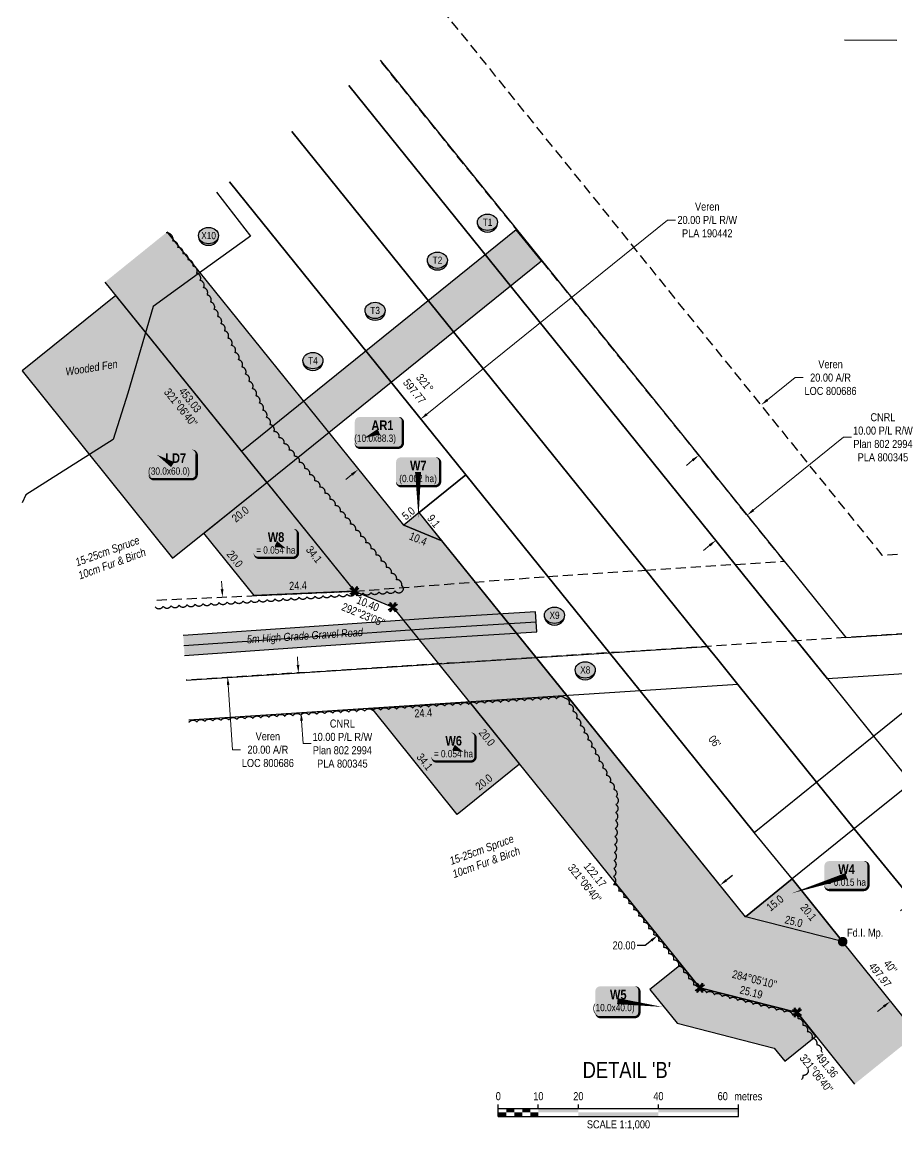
# Model space of a CAD drawing. Extents: x 481557 to 490744, y 6043801 to 6052728.
# Drawn here: x 483356 to 484448, y 6045290 to 6046672 of the extents above; entities that cross this region are included whole.
import ezdxf
from ezdxf.enums import TextEntityAlignment as Align

# ---------------------------------------------------------------- set-up
doc = ezdxf.new("R2010")
doc.units = 0
doc.header["$LTSCALE"] = 5
doc.header["$PDSIZE"] = 5
for name, pattern in [('0', [1, 1, 0]), ('foc-ACCESSROAD', [3.75, 2.5, -1.25]), ('foc-QUARTERLINE', [33, 25, -3, 2, -3])]:
    doc.linetypes.add(name, pattern=pattern)
doc.layers.get('Defpoints').update_dxf_attribs({"color": 9})
for name, color, linetype in [('AS-ROADS', 254, 'Continuous'), ('C-AR', 13, 'foc-ACCESSROAD'), ('C-RW', 13, 'Continuous'), ('DETAIL-T', 7, 'Continuous'), ('F-RW', 190, 'Continuous'), ('L-BD', 7, 'Continuous'), ('L-BD1', 253, 'Continuous'), ('L-MON', 1, 'Continuous'), ('L-QSEC', 8, 'foc-QUARTERLINE'), ('P-CROSSINGS', 250, 'Continuous'), ('P-PROPOSED', 10, 'Continuous'), ('P-PROPOSED-H', 21, 'Continuous'), ('P-TEMP-BLOCKS', 250, 'Continuous'), ('P-TEMP-H', 41, 'Continuous'), ('P-TEMP_LOG DECK', 46, 'Continuous'), ('P-TEMP_WORKSPACE', 46, 'Continuous'), ('P-TXT', 4, 'Continuous'), ('P-WORKAREA', 113, 'Continuous'), ('P-WORKAREA-H', 111, 'Continuous'), ('T-BUSH', 110, '0'), ('T-BUSH-T', 110, 'Continuous'), ('WETLAND', 143, 'Continuous'), ('WETLAND-T', 146, 'Continuous')]:
    doc.layers.add(name, color=color, linetype=linetype)
for name, color, linetype, lineweight in [('C-AR-T', 13, 'Continuous', 9), ('C-RW-T', 13, 'Continuous', 9), ('F-RW-T', 190, 'Continuous', 9), ('T-TEXT', 48, 'Continuous', 18)]:
    doc.layers.add(name, color=color, linetype=linetype, lineweight=lineweight)
doc.styles.add('80', font='ARIALN.TTF', dxfattribs={"height": 10})
doc.styles.add('80CG', font='ARIALN.TTF', dxfattribs={"height": 10})
doc.styles.add('80L', font='ARIALN.TTF', dxfattribs={"height": 10})
doc.styles.add('80LS', font='ARIALNI.TTF', dxfattribs={"height": 10})
doc.styles.add('BOLD', font='ARIALNB.TTF')
doc.styles.add('Crossing', font='ARIALN.TTF', dxfattribs={"height": 10})
doc.dimstyles.new('Compass 5 000', dxfattribs={"dimscale": 5, "dimtxt": 9, "dimasz": 2, "dimexe": 0.2, "dimexo": 0.0625, "dimgap": 0.5, "dimtad": 0, "dimtih": 1, "dimtoh": 1, "dimzin": 0, "dimdsep": 46, "dimtxsty": '80CG', "dimcen": 0.1, "dimse1": 1, "dimse2": 1, "dimclrd": 256, "dimclrt": 256, "dimaunit": 1, "dimadec": 4, "dimazin": 0, "dimtfac": 0.06, "dimtofl": 0, "dimtmove": 0, "dimatfit": 1, "dimfxl": 0.2, "dimtolj": 1, "dimtzin": 0, "dimlwd": -1, "dimarcsym": 0})

# ---------------------------------------------------------------- blocks, each defined once
blk = doc.blocks.new('*D90')
at = {"layer": 'C-AR-T', "transparency": 16777216}
for p, q in [((484526, 6045519.3), (484618, 6045593.5)), ((484618, 6045593.5), (484628, 6045593.5)), ((484432.1, 6045443.6), (484424.3, 6045437.3))]:
    blk.add_line(p, q, dxfattribs=at)
for points in [[(484524.9, 6045520.6), (484527, 6045518), (484518.2, 6045513)], [(484431, 6045444.9), (484433.1, 6045442.3), (484439.9, 6045449.8)]]:
    blk.add_solid(points, dxfattribs=at)
at = {"layer": 'Defpoints', "color": 0, "transparency": 16777216}
for p in [(483823.9, 6046373.9), (483745.6, 6046310.8), (484439.9, 6045449.8)]:
    blk.add_point(p, dxfattribs=at)
at = {"layer": 'C-AR-T', "transparency": 16777216, "insert": (484667.6, 6045593.5), "char_height": 10, "attachment_point": 5, "style": '80CG'}
blk.add_mtext('\\A1;Veren\\P20.00 P/L R/W\\PPLA 180972', dxfattribs=at)
blk = doc.blocks.new('*D92')
at = {"layer": 'C-AR-T', "transparency": 16777216}
for p, q in [((484286.7, 6046200.8), (484321.2, 6046228.6)), ((484321.2, 6046228.6), (484331.2, 6046228.6)), ((484193.3, 6046125.4), (484185.5, 6046119.1))]:
    blk.add_line(p, q, dxfattribs=at)
for points in [[(484285.6, 6046202.1), (484287.7, 6046199.5), (484278.9, 6046194.5)], [(484192.2, 6046126.7), (484194.3, 6046124.1), (484201.1, 6046131.7)]]:
    blk.add_solid(points, dxfattribs=at)
at = {"layer": 'Defpoints', "color": 0, "transparency": 16777216}
for p in [(484139.9, 6046366.7), (484062.1, 6046303.9), (484278.9, 6046194.5)]:
    blk.add_point(p, dxfattribs=at)
at = {"layer": 'C-AR-T', "transparency": 16777216, "insert": (484365.5, 6046228.6), "char_height": 10, "attachment_point": 5, "style": '80CG'}
blk.add_mtext('\\A1;Veren\\P20.00 A/R\\PLOC 800686', dxfattribs=at)
blk = doc.blocks.new('*D93')
at = {"layer": 'C-RW-T', "transparency": 16777216}
for p, q in [((483861.5, 6046183), (484162.1, 6046425.4)), ((484162.1, 6046425.4), (484172.1, 6046425.4)), ((483768.1, 6046107.6), (483760.3, 6046101.3))]:
    blk.add_line(p, q, dxfattribs=at)
for points in [[(483860.4, 6046184.2), (483862.5, 6046181.7), (483853.7, 6046176.7)], [(483767, 6046108.9), (483769.1, 6046106.3), (483775.8, 6046113.9)]]:
    blk.add_solid(points, dxfattribs=at)
at = {"layer": 'Defpoints', "color": 0, "transparency": 16777216}
for p in [(483546.2, 6046558), (483468.3, 6046495.2), (483853.7, 6046176.7)]:
    blk.add_point(p, dxfattribs=at)
at = {"layer": 'C-RW-T', "transparency": 16777216, "insert": (484211.6, 6046425.4), "char_height": 10, "attachment_point": 5, "style": '80CG'}
blk.add_mtext('\\A1;Veren\\P20.00 P/L R/W\\PPLA 190442', dxfattribs=at)
blk = doc.blocks.new('*D91')
at = {"layer": 'Defpoints', "color": 0, "transparency": 16777216}
for p in [(483481.8, 6047023), (483442.9, 6046991.7), (484261.4, 6046056.9)]:
    blk.add_point(p, dxfattribs=at)
at = {"layer": 'F-RW-T', "transparency": 16777216}
for p, q in [((484269.1, 6046063.2), (484381.8, 6046154.1)), ((484381.8, 6046154.1), (484391.8, 6046154.1)), ((484214.7, 6046019.3), (484206.9, 6046013))]:
    blk.add_line(p, q, dxfattribs=at)
for points in [[(484268.1, 6046064.5), (484270.2, 6046061.9), (484261.4, 6046056.9)], [(484213.7, 6046020.6), (484215.7, 6046018), (484222.5, 6046025.5)]]:
    blk.add_solid(points, dxfattribs=at)
at = {"layer": 'F-RW-T', "transparency": 16777216, "insert": (484430.9, 6046154.1), "char_height": 10, "attachment_point": 5, "style": '80CG'}
blk.add_mtext('\\A1;CNRL\\P10.00 P/L R/W\\PPlan 802 2994\\PPLA 800345', dxfattribs=at)
blk = doc.blocks.new('*D94')
at = {"layer": 'Defpoints', "color": 0, "transparency": 16777216}
for p in [(484022.7, 6046273.2), (483951.6, 6046215.8), (484539.4, 6045632.8)]:
    blk.add_point(p, dxfattribs=at)
at = {"layer": 'F-RW-T', "transparency": 16777216}
for p, q in [((484547.2, 6045639.1), (484570.5, 6045657.9)), ((484570.5, 6045657.9), (484580.5, 6045657.9)), ((484460.5, 6045569.1), (484452.7, 6045562.8))]:
    blk.add_line(p, q, dxfattribs=at)
for points in [[(484546.2, 6045640.4), (484548.2, 6045637.8), (484539.4, 6045632.8)], [(484459.5, 6045570.4), (484461.6, 6045567.8), (484468.3, 6045575.4)]]:
    blk.add_solid(points, dxfattribs=at)
at = {"layer": 'F-RW-T', "transparency": 16777216, "insert": (484619.6, 6045657.9), "char_height": 10, "attachment_point": 5, "style": '80CG'}
blk.add_mtext('\\A1;CNRL\\P18.29 P/L R/W\\PPlan 782 2854\\PPLA 770729', dxfattribs=at)
blk = doc.blocks.new('fdia')
at = {"color": 255, "const_width": 1}
blk.add_lwpolyline([(-0.5, 0, 1), (0.5, 0, 1)], format="xyb", close=True, dxfattribs=at)
blk = doc.blocks.new('Fdiaa')
blk.add_blockref('fdia', (0, 0))
blk = doc.blocks.new('fdib')
at = {"color": 1, "const_width": 1.6}
blk.add_lwpolyline([(-0.4, 0, 1), (0.4, 0, 1)], format="xyb", close=True, dxfattribs=at)
at = {"color": 1}
blk.add_circle((0, 0), 0.8, dxfattribs=at)
blk = doc.blocks.new('Fdibb')
blk.add_blockref('fdib', (0, 0))
blk = doc.blocks.new('fdicc')
for name in ['Fdibb', 'Fdiaa']:
    blk.add_blockref(name, (0, 0))
blk = doc.blocks.new('FDI')
blk.add_blockref('fdicc', (0, 0))
blk = doc.blocks.new('TEMP')
h = blk.add_hatch(color=255)
h.dxf.hatch_style = 1
h.paths.add_polyline_path([(0, 0.25), (-0.67, 1.15), (-0.67, 0.67), (-1.15, 0.67), (-0.25, 0), (-1.15, -0.67), (-0.67, -0.67), (-0.67, -1.15), (0, -0.25), (0.67, -1.15), (0.67, -0.67), (1.15, -0.67), (0.25, 0), (1.15, 0.67), (0.67, 0.67), (0.67, 1.15)])
h.paths.add_polyline_path([(0.57, 0.85), (0.57, 0.57), (0.85, 0.57), (0.08, 0), (0.85, -0.57), (0.57, -0.57), (0.57, -0.85), (0, -0.08), (-0.57, -0.85), (-0.57, -0.57), (-0.85, -0.57), (-0.08, 0), (-0.85, 0.57), (-0.57, 0.57), (-0.57, 0.85), (0, 0.08)], flags=16)
h = blk.add_hatch(color=1)
h.dxf.hatch_style = 1
h.paths.add_polyline_path([(0, 0.08), (-0.57, 0.85), (-0.57, 0.57), (-0.85, 0.57), (-0.08, 0), (-0.85, -0.57), (-0.57, -0.57), (-0.57, -0.85), (0, -0.08), (0.57, -0.85), (0.57, -0.57), (0.85, -0.57), (0.08, 0), (0.85, 0.57), (0.57, 0.57), (0.57, 0.85)])
at = {"color": 1}
for p, q in [((-0.08, 0), (0.08, 0)), ((0, 0.08), (0, -0.08))]:
    blk.add_line(p, q, dxfattribs=at)
at = {"color": 255, "flags": 128}
blk.add_lwpolyline([(-0.25, 0), (-1.15, 0.67), (-0.67, 0.67), (-0.67, 1.15), (0, 0.25), (0.67, 1.15), (0.67, 0.67), (1.15, 0.67), (0.25, 0), (1.15, -0.67), (0.67, -0.67), (0.67, -1.15), (0, -0.25), (-0.67, -1.15), (-0.67, -0.67), (-1.15, -0.67)], close=True, dxfattribs=at)
at = {"color": 1, "flags": 128}
blk.add_lwpolyline([(-0.08, 0), (-0.85, 0.57), (-0.57, 0.57), (-0.57, 0.85), (0, 0.08), (0.57, 0.85), (0.57, 0.57), (0.85, 0.57), (0.08, 0), (0.85, -0.57), (0.57, -0.57), (0.57, -0.85), (0, -0.08), (-0.57, -0.85), (-0.57, -0.57), (-0.85, -0.57)], close=True, dxfattribs=at)
blk = doc.blocks.new('*D96')
at = {"layer": 'Defpoints', "color": 0, "transparency": 16777216}
for p in [(484224.7, 6045598.5), (484146.8, 6045535.9), (484149.7, 6045532.3)]:
    blk.add_point(p, dxfattribs=at)
at = {"layer": 'P-TXT', "transparency": 16777216}
for p, q in [((484235.4, 6045601.2), (484243.2, 6045607.5)), ((484141.9, 6045526), (484134.1, 6045519.7)), ((484134.1, 6045519.7), (484124.1, 6045519.7))]:
    blk.add_line(p, q, dxfattribs=at)
for points in [[(484234.3, 6045602.5), (484236.4, 6045599.9), (484227.6, 6045594.9)], [(484140.9, 6045527.3), (484143, 6045524.7), (484149.7, 6045532.3)]]:
    blk.add_solid(points, dxfattribs=at)
at = {"layer": 'P-TXT', "transparency": 16777216, "insert": (484107.8, 6045519.7), "char_height": 10, "attachment_point": 5, "style": '80CG'}
blk.add_mtext('\\A1;20.00', dxfattribs=at)
blk = doc.blocks.new('*D108')
at = {"layer": 'C-AR-T', "transparency": 16777216}
for p, q in [((483605.9, 6045964.6), (483605.3, 6045974.6)), ((483613.6, 6045845), (483618.8, 6045764.1)), ((483618.8, 6045764.1), (483628.8, 6045764.1))]:
    blk.add_line(p, q, dxfattribs=at)
for points in [[(483607.6, 6045964.7), (483604.2, 6045964.5), (483606.5, 6045954.6)], [(483615.2, 6045845.1), (483611.9, 6045844.9), (483612.9, 6045855)]]:
    blk.add_solid(points, dxfattribs=at)
at = {"layer": 'Defpoints', "color": 0, "transparency": 16777216}
for p in [(483606.5, 6045954.6), (483634.8, 6045956.5), (483641.2, 6045856.8)]:
    blk.add_point(p, dxfattribs=at)
at = {"layer": 'C-AR-T', "transparency": 16777216, "insert": (483663.1, 6045764.1), "char_height": 10, "attachment_point": 5, "style": '80CG'}
blk.add_mtext('\\A1;Veren\\P20.00 A/R\\PLOC 800686', dxfattribs=at)
blk = doc.blocks.new('*D109')
at = {"layer": 'Defpoints', "color": 0, "transparency": 16777216}
for p in [(483696.3, 6045859.7), (483699.5, 6045809.9), (483704.6, 6045810.2)]:
    blk.add_point(p, dxfattribs=at)
at = {"layer": 'F-RW-T', "transparency": 16777216}
for p, q in [((483700.7, 6045870), (483700.1, 6045880)), ((483705.2, 6045800.2), (483707.1, 6045771.7)), ((483707.1, 6045771.7), (483717.1, 6045771.7))]:
    blk.add_line(p, q, dxfattribs=at)
for points in [[(483702.4, 6045870.1), (483699, 6045869.9), (483701.3, 6045860)], [(483706.9, 6045800.3), (483703.5, 6045800.1), (483704.6, 6045810.2)]]:
    blk.add_solid(points, dxfattribs=at)
at = {"layer": 'F-RW-T', "transparency": 16777216, "insert": (483756.1, 6045771.7), "char_height": 10, "attachment_point": 5, "style": '80CG'}
blk.add_mtext('\\A1;CNRL\\P10.00 P/L R/W\\PPlan 802 2994\\PPLA 800345', dxfattribs=at)
blk = doc.blocks.new('xing2')
h = blk.add_hatch(color=50)
h.dxf.hatch_style = 1
edge = h.paths.add_edge_path()
edge.add_ellipse((0, 0), major_axis=(-12.5, 0), ratio=0.816297, start_angle=0, end_angle=360)
h = blk.add_hatch(color=250)
h.dxf.hatch_style = 1
edge = h.paths.add_edge_path()
edge.add_ellipse((0, -2), major_axis=(-12.5, 0), ratio=0.816297, start_angle=0, end_angle=180)
edge.add_line((12.5, -2), (12.5, 0))
edge.add_ellipse((0, 0), major_axis=(-12.5, 0), ratio=0.816297, start_angle=0, end_angle=180, ccw=False)
edge.add_line((-12.5, 0), (-12.5, -2))
at = {"color": 250}
blk.add_ellipse((0, 0), major_axis=(-12.5, 0), ratio=0.816297, dxfattribs=at)
blk.add_ellipse((0, -2), major_axis=(-12.5, 0), ratio=0.816297, start_param=0, end_param=3.141593, dxfattribs=at)
at = {"color": 250, "style": 'Crossing'}
blk.add_attdef('CROSSING', text='', height=9, dxfattribs=at).set_placement((0.1, 0), align=Align.MIDDLE_CENTER)
at = {"color": 250, "style": 'Crossing', "flags": 1}
for tag, p in [('OWNER', (0.1, -12.5)), ('DESCRIPTION', (0.1, -25.8)), ('LOCATION', (0.1, -39.3)), ('DWG_REF', (0.1, -52.8))]:
    blk.add_attdef(tag, text='', height=9, dxfattribs=at).set_placement(p, align=Align.MIDDLE_CENTER)
blk = doc.blocks.new('*U16')
at = {"color": 0}
for p, q in [((-150, 0), (-150, 15)), ((-100, 10), (-100, 15)), ((-50, 10), (-50, 15)), ((50, 10), (50, 15)), ((150.2, 0), (150.2, 15)), ((-150, 10), (150.2, 10)), ((-150, 0), (150.2, 0))]:
    blk.add_line(p, q, dxfattribs=at)
for points in [[(-150, 5), (-140, 5), (-150, 0), (-140, 0)], [(-140, 10), (-130, 10), (-140, 5), (-130, 5)], [(-130, 5), (-120, 5), (-130, 0), (-120, 0)], [(-120, 10), (-110, 10), (-120, 5), (-110, 5)], [(-110, 5), (-100, 5), (-110, 0), (-100, 0)], [(-100, 10), (-50, 10), (-100, 5), (-50, 5)], [(-50, 5), (50, 5), (-50, 0), (50, 0)], [(50, 10), (150.2, 10), (50, 5), (150.2, 5)]]:
    blk.add_solid(points, dxfattribs=at)
at = {"color": 0, "style": '80'}
blk.add_text('metres', height=10, dxfattribs=at).set_placement((162.2, 20), align=Align.CENTER)
at = {"color": 0, "char_height": 10, "style": '80'}
for s, insert, attachment_point in [('0', (-150, 30.2), 2), ('10', (-100, 30.2), 2), ('20', (-50, 30.2), 2), ('40', (50, 30.2), 2), ('60', (136.7, 30.2), 3), ('SCALE 1:1,000', (0.1, -5), 2)]:
    blk.add_mtext(s, dxfattribs=dict(at, insert=insert, attachment_point=attachment_point))
blk = doc.blocks.new('*U119')
h = blk.add_hatch(color=191)
edge = h.paths.add_edge_path()
edge.add_line((-21.5, -20), (21.5, -20))
edge.add_arc((21.5, -14), 6, 270, 360)
edge.add_line((27.5, -14), (27.5, 12.5))
edge.add_arc((21.5, 12.5), 6, 0, 90)
edge.add_line((21.5, 18.5), (-21.5, 18.5))
edge.add_arc((-21.5, 12.5), 6, 90, 180)
edge.add_line((-27.5, 12.5), (-27.5, -14))
edge.add_arc((-21.5, -14), 6, 180, 270)
at = {"color": 250, "flags": 128}
blk.add_lwpolyline([(-21.5, -20, 3, 3, 0), (21.5, -20, 3, 3, 0.414214), (27.5, -14, 3, 3, 0), (27.5, 12.5, 3, 0, 0.414214), (21.5, 18.5, 0, 0, 0), (-21.5, 18.5, 0, 0, 0.414214), (-27.5, 12.5, 0, 0, 0), (-27.5, -14, 0, 3, 0.414214)], format="xyseb", close=True, dxfattribs=at)
at = {"flags": 128}
blk.add_lwpolyline([(56.7, -7.2, 0, 7.5, 0), (0, 0, 0, 0, 0)], format="xyseb", dxfattribs=at)
at = {"color": 250}
for tag, p, height, style in [('TEMP_AREA_W1_001', (-9.2, 2.2), 12, 'BOLD'), ('ENTER_TEXT_001', (-30.7, -12.5), 9, '80')]:
    blk.add_attdef(tag, p, '', height=height, dxfattribs=dict(at, style=style))
blk = doc.blocks.new('*U121')
h = blk.add_hatch(color=191)
edge = h.paths.add_edge_path()
edge.add_line((-21.5, -17.6), (21.5, -17.6))
edge.add_arc((21.5, -11.6), 6, 270, 360)
edge.add_line((27.5, -11.6), (27.5, 12.5))
edge.add_arc((21.5, 12.5), 6, 0, 90)
edge.add_line((21.5, 18.5), (-21.5, 18.5))
edge.add_arc((-21.5, 12.5), 6, 90, 180)
edge.add_line((-27.5, 12.5), (-27.5, -11.6))
edge.add_arc((-21.5, -11.6), 6, 180, 270)
at = {"color": 250, "flags": 128}
blk.add_lwpolyline([(-21.5, -17.6, 3, 3, 0), (21.5, -17.6, 3, 3, 0.414214), (27.5, -11.6, 3, 3, 0), (27.5, 12.5, 3, 0, 0.414214), (21.5, 18.5, 0, 0, 0), (-21.5, 18.5, 0, 0, 0.414214), (-27.5, 12.5, 0, 0, 0), (-27.5, -11.6, 0, 3, 0.414214)], format="xyseb", close=True, dxfattribs=at)
at = {"flags": 128}
blk.add_lwpolyline([(12.4, -5.8, 0, 7.5, 0), (0, 0, 0, 0, 0)], format="xyseb", dxfattribs=at)
at = {"color": 250}
for tag, p, height, style in [('TEMP_AREA_W1_001', (-9.2, 2.2), 12, 'BOLD'), ('ENTER_TEXT_001', (-30.7, -12.5), 9, '80')]:
    blk.add_attdef(tag, p, '', height=height, dxfattribs=dict(at, style=style))
blk = doc.blocks.new('*U128')
h = blk.add_hatch(color=111)
edge = h.paths.add_edge_path()
edge.add_line((-24, -20), (24, -20))
edge.add_arc((24, -14), 6, 270, 360)
edge.add_line((30, -14), (30, 12.5))
edge.add_arc((24, 12.5), 6, 0, 90)
edge.add_line((24, 18.5), (-24, 18.5))
edge.add_arc((-24, 12.5), 6, 90, 180)
edge.add_line((-30, 12.5), (-30, -14))
edge.add_arc((-24, -14), 6, 180, 270)
at = {"color": 250, "flags": 128}
blk.add_lwpolyline([(-24, -20, 3, 3, 0), (24, -20, 3, 3, 0.414214), (30, -14, 3, 3, 0), (30, 12.5, 3, 0, 0.414214), (24, 18.5, 0, 0, 0), (-24, 18.5, 0, 0, 0.414214), (-30, 12.5, 0, 0, 0), (-30, -14, 0, 3, 0.414214)], format="xyseb", close=True, dxfattribs=at)
at = {"flags": 128}
blk.add_lwpolyline([(-18.7, -8, 0, 7.5, 0), (0, 0, 0, 0, 0)], format="xyseb", dxfattribs=at)
at = {"color": 250}
for tag, p, height, style in [('TEMP_AREA_W1_001', (-9.2, 2.2), 12, 'BOLD'), ('ENTER_TEXT_001', (-30.7, -12.5), 9, '80')]:
    blk.add_attdef(tag, p, '', height=height, dxfattribs=dict(at, style=style))
blk = doc.blocks.new('*U136')
h = blk.add_hatch(color=191)
edge = h.paths.add_edge_path()
edge.add_line((-21.5, -17.6), (21.5, -17.6))
edge.add_arc((21.5, -11.6), 6, 270, 360)
edge.add_line((27.5, -11.6), (27.5, 12.5))
edge.add_arc((21.5, 12.5), 6, 0, 90)
edge.add_line((21.5, 18.5), (-21.5, 18.5))
edge.add_arc((-21.5, 12.5), 6, 90, 180)
edge.add_line((-27.5, 12.5), (-27.5, -11.6))
edge.add_arc((-21.5, -11.6), 6, 180, 270)
at = {"color": 250, "flags": 128}
blk.add_lwpolyline([(-21.5, -17.6, 3, 3, 0), (21.5, -17.6, 3, 3, 0.414214), (27.5, -11.6, 3, 3, 0), (27.5, 12.5, 3, 0, 0.414214), (21.5, 18.5, 0, 0, 0), (-21.5, 18.5, 0, 0, 0.414214), (-27.5, 12.5, 0, 0, 0), (-27.5, -11.6, 0, 3, 0.414214)], format="xyseb", close=True, dxfattribs=at)
at = {"flags": 128}
blk.add_lwpolyline([(-69.1, -22, 0, 7.5, 0), (0, 0, 0, 0, 0)], format="xyseb", dxfattribs=at)
at = {"color": 250}
for tag, p, height, style in [('TEMP_AREA_W1_001', (-9.2, 2.2), 12, 'BOLD'), ('ENTER_TEXT_001', (-30.7, -12.5), 9, '80')]:
    blk.add_attdef(tag, p, '', height=height, dxfattribs=dict(at, style=style))
blk = doc.blocks.new('*U137')
h = blk.add_hatch(color=191)
edge = h.paths.add_edge_path()
edge.add_line((-21.5, -17.6), (21.5, -17.6))
edge.add_arc((21.5, -11.6), 6, 270, 360)
edge.add_line((27.5, -11.6), (27.5, 12.5))
edge.add_arc((21.5, 12.5), 6, 0, 90)
edge.add_line((21.5, 18.5), (-21.5, 18.5))
edge.add_arc((-21.5, 12.5), 6, 90, 180)
edge.add_line((-27.5, 12.5), (-27.5, -11.6))
edge.add_arc((-21.5, -11.6), 6, 180, 270)
at = {"color": 250, "flags": 128}
blk.add_lwpolyline([(-21.5, -17.6, 3, 3, 0), (21.5, -17.6, 3, 3, 0.414214), (27.5, -11.6, 3, 3, 0), (27.5, 12.5, 3, 0, 0.414214), (21.5, 18.5, 0, 0, 0), (-21.5, 18.5, 0, 0, 0.414214), (-27.5, 12.5, 0, 0, 0), (-27.5, -11.6, 0, 3, 0.414214)], format="xyseb", close=True, dxfattribs=at)
at = {"flags": 128}
blk.add_lwpolyline([(0.6, -57.3, 0, 7.5, 0), (0, 0, 0, 0, 0)], format="xyseb", dxfattribs=at)
at = {"color": 250}
for tag, p, height, style in [('TEMP_AREA_W1_001', (-9.2, 2.2), 12, 'BOLD'), ('ENTER_TEXT_001', (-30.7, -12.5), 9, '80')]:
    blk.add_attdef(tag, p, '', height=height, dxfattribs=dict(at, style=style))
blk = doc.blocks.new('*U87')
h = blk.add_hatch(color=191)
edge = h.paths.add_edge_path()
edge.add_line((-24, -18.2), (24, -18.2))
edge.add_arc((24, -12.2), 6, 270, 360)
edge.add_line((30, -12.2), (30, 12.5))
edge.add_arc((24, 12.5), 6, 0, 90)
edge.add_line((24, 18.5), (-24, 18.5))
edge.add_arc((-24, 12.5), 6, 90, 180)
edge.add_line((-30, 12.5), (-30, -12.2))
edge.add_arc((-24, -12.2), 6, 180, 270)
at = {"color": 250, "flags": 128}
blk.add_lwpolyline([(-24, -18.2, 3, 3, 0), (24, -18.2, 3, 3, 0.414214), (30, -12.2, 3, 3, 0), (30, 12.5, 3, 0, 0.414214), (24, 18.5, 0, 0, 0), (-24, 18.5, 0, 0, 0.414214), (-30, 12.5, 0, 0, 0), (-30, -12.2, 0, 3, 0.414214)], format="xyseb", close=True, dxfattribs=at)
at = {"flags": 128}
blk.add_lwpolyline([(-19.7, 12.4, 0, 7.5, 0), (0, 0, 0, 0, 0)], format="xyseb", dxfattribs=at)
at = {"color": 250}
for tag, p, height, style in [('TEMP_AREA_W1_001', (-9.2, 2.2), 12, 'BOLD'), ('ENTER_TEXT_001', (-30.7, -12.5), 9, '80')]:
    blk.add_attdef(tag, p, '', height=height, dxfattribs=dict(at, style=style))
blk = doc.blocks.new('Well_proximity')
h = blk.add_hatch(color=191)
h.dxf.hatch_style = 1
edge = h.paths.add_edge_path()
edge.add_ellipse((0, 0), major_axis=(-12.5, 0), ratio=0.816297, start_angle=0, end_angle=360)
h = blk.add_hatch(color=250)
h.dxf.hatch_style = 1
edge = h.paths.add_edge_path()
edge.add_ellipse((0, -2), major_axis=(-12.5, 0), ratio=0.816297, start_angle=0, end_angle=180)
edge.add_line((12.5, -2), (12.5, 0))
edge.add_ellipse((0, 0), major_axis=(-12.5, 0), ratio=0.816297, start_angle=0, end_angle=180, ccw=False)
edge.add_line((-12.5, 0), (-12.5, -2))
at = {"color": 250}
blk.add_ellipse((0, 0), major_axis=(-12.5, 0), ratio=0.816297, dxfattribs=at)
blk.add_ellipse((0, -2), major_axis=(-12.5, 0), ratio=0.816297, start_param=0, end_param=3.141593, dxfattribs=at)
at = {"color": 250, "style": '80L'}
blk.add_attdef('CROSSING', text='', height=9, dxfattribs=at).set_placement((0.1, 0), align=Align.MIDDLE_CENTER)

msp = doc.modelspace()

# ---------------------------------------------------------------- hatches: boundary and pattern name
at = {"layer": 'AS-ROADS'}
h = msp.add_hatch(color=256, dxfattribs=at)
h.dxf.hatch_style = 1
h.paths.add_polyline_path([(483557.541, 6045906.849), (483559.152, 6045881.914), (483716.948, 6045892.767), (483870.963, 6045903.394), (483998.925, 6045911.241), (483997.396, 6045936.181), (483869.338, 6045928.328), (483715.233, 6045917.695)])
at = {"layer": 'P-PROPOSED-H'}
h = msp.add_hatch(color=256, dxfattribs=at)
h.dxf.hatch_style = 1
h.paths.add_polyline_path([(483459.764, 6046347.869), (483771.068, 6045961.946), (483819.143, 6045942.146), (484202.433, 6045466.947), (484323.676, 6045435.909), (484395.601, 6045346.739), (484473.395, 6045409.488), (484380.627, 6045524.5), (484259.384, 6045555.538), (483880.219, 6046025.084), (483832.793, 6046044.616), (483537.557, 6046410.62)])
at = {"layer": 'P-TEMP-H'}
h = msp.add_hatch(color=256, dxfattribs=at)
h.dxf.hatch_style = 1
h.paths.add_polyline_path([(483473.389, 6046330.977), (483356.373, 6046236.965), (483544.167, 6046003.218), (483661.643, 6046097.6)])
h = msp.add_hatch(color=256, dxfattribs=at)
h.dxf.hatch_style = 1
h.paths.add_polyline_path([(483645.926, 6045956.489), (483583.146, 6046034.327), (483661.643, 6046097.6), (483771.068, 6045961.946)])
h = msp.add_hatch(color=256, dxfattribs=at)
h.dxf.hatch_style = 1
h.paths.add_polyline_path([(483832.793, 6046044.616), (483880.219, 6046025.084), (483851.833, 6046060.179)])
h = msp.add_hatch(color=256, dxfattribs=at)
h.dxf.hatch_style = 1
h.paths.add_polyline_path([(483914.639, 6045823.752), (483977.42, 6045745.916), (483899.267, 6045683.168), (483792.721, 6045815.874)])
h = msp.add_hatch(color=256, dxfattribs=at)
h.dxf.hatch_style = 1
h.paths.add_polyline_path([(484259.384, 6045555.538), (484317.527, 6045602.736), (484380.627, 6045524.5)])
h = msp.add_hatch(color=256, dxfattribs=at)
h.dxf.hatch_style = 1
h.paths.add_polyline_path([(484347.324, 6045406.591), (484323.676, 6045435.909), (484202.433, 6045466.947), (484178.873, 6045496.156), (484139.975, 6045464.782), (484173.958, 6045422.651), (484295.201, 6045391.613), (484308.427, 6045375.217)])
at = {"layer": 'P-WORKAREA-H'}
h = msp.add_hatch(color=256, dxfattribs=at)
h.dxf.hatch_style = 1
h.paths.add_polyline_path([(483661.643, 6046097.6), (484004.627, 6046374.256), (483973.227, 6046413.167), (483630.25, 6046136.517)])

# ---------------------------------------------------------------- linework, layer by layer
at = {"layer": 'AS-ROADS', "flags": 128}
for points in [[(483559.152, 6045881.914), (483716.948, 6045892.767), (483870.963, 6045903.394), (483998.925, 6045911.241), (483997.396, 6045936.181), (483869.338, 6045928.328), (483715.233, 6045917.695), (483557.541, 6045906.849)], [(483558.347, 6045894.381), (483716.091, 6045905.231), (483870.151, 6045915.861), (483998.161, 6045923.711)]]:
    msp.add_lwpolyline(points, dxfattribs=at)
at = {"layer": 'C-AR'}
for p, q in [((484307.784, 6045999.437), (483803.115, 6046624.828)), ((484135.127, 6045988.282), (484246.745, 6045995.493)), ((484246.745, 6045995.493), (484307.784, 6045999.437)), ((483771.068, 6045961.946), (484012.641, 6045980.375)), ((484012.641, 6045980.375), (484135.127, 6045988.282)), ((483524.303, 6045950.988), (483771.068, 6045961.946)), ((483645.926, 6045956.489), (483771.068, 6045961.946))]:
    msp.add_line(p, q, dxfattribs=at)
at = {"layer": 'C-AR', "flags": 128}
for points in [[(483880.753, 6046687.452), (484429.581, 6046007.042), (484579.991, 6046017.019), (484584.515, 6046017.311)], [(484591.135, 6045917.515), (484384.651, 6045904.177), (484323.616, 6045900.237), (484211.997, 6045893.025), (484088.866, 6045885.069), (483997.677, 6045879.157), (483561.15, 6045850.979)]]:
    msp.add_lwpolyline(points, dxfattribs=at)
at = {"layer": 'C-RW', "flags": 128}
for points in [[(483692.92, 6046535.944), (484134.852, 6045988.058), (484147.844, 6045971.951), (484211.531, 6045892.995), (484224.793, 6045876.553), (484249.917, 6045845.406), (484348.144, 6045723.629), (484395.193, 6045665.3), (484457.304, 6045589.026), (484551.358, 6045472.373)], [(483615.126, 6046473.194), (483910.274, 6046107.284), (483851.833, 6046060.179), (483832.793, 6046044.616), (483537.557, 6046410.62)], [(484473.187, 6045409.346), (484380.627, 6045524.5), (484317.527, 6045602.736), (484270.352, 6045660.877), (484127.867, 6045837.523), (484089.484, 6045885.109), (484012.641, 6045980.375), (483910.274, 6046107.284), (483615.126, 6046473.194)], [(484599.407, 6045792.812), (484549.37, 6045789.58), (484466.682, 6045722.939), (484395.534, 6045665.576), (484317.527, 6045602.736), (484259.384, 6045555.538), (484036.688, 6045831.634), (483851.833, 6046060.179), (483910.274, 6046107.284), (484012.641, 6045980.375), (484089.484, 6045885.109), (484127.867, 6045837.523), (484270.352, 6045660.877), (484348.474, 6045723.896), (484419.608, 6045781.276), (484520.793, 6045862.901), (484594.442, 6045867.658)]]:
    msp.add_lwpolyline(points, dxfattribs=at)
at = {"layer": 'F-RW', "flags": 128}
for points in [[(483803.115, 6046624.828), (484307.784, 6045999.437), (484320.995, 6045983.06), (484384.651, 6045904.177), (484591.135, 6045917.515)], [(484594.442, 6045867.658), (484520.793, 6045862.901), (484361.71, 6045852.394), (484322.99, 6045900.397), (484246.307, 6045995.465), (483764.082, 6046593.344)], [(483764.082, 6046593.344), (484246.307, 6045995.465), (484361.71, 6045852.394), (484419.285, 6045781.015), (484466.348, 6045722.669), (484528.241, 6045646.655), (484622.508, 6045529.74)], [(484551.358, 6045472.373), (484457.304, 6045589.026), (484395.193, 6045665.3), (484348.144, 6045723.629), (484249.917, 6045845.406), (484224.793, 6045876.553), (484211.531, 6045892.995), (484147.844, 6045971.951), (484134.852, 6045988.058), (483692.92, 6046535.944)], [(483561.149, 6045850.99), (484211.531, 6045892.995), (484224.793, 6045876.553), (484249.917, 6045845.406), (483564.369, 6045801.13)]]:
    msp.add_lwpolyline(points, dxfattribs=at)
at = {"layer": 'L-QSEC'}
msp.add_line((484382.778, 6046650.173), (484448.119, 6046649.936), dxfattribs=at)
at = {"layer": 'P-PROPOSED'}
for p, q in [((483832.793, 6046044.616), (483537.557, 6046410.62)), ((483459.764, 6046347.869), (483771.068, 6045961.946)), ((483880.219, 6046025.084), (483832.793, 6046044.616)), ((484259.384, 6045555.538), (483880.219, 6046025.084)), ((483771.068, 6045961.946), (483819.143, 6045942.146)), ((483819.143, 6045942.146), (484202.433, 6045466.947)), ((484380.627, 6045524.5), (484259.384, 6045555.538)), ((484473.395, 6045409.488), (484380.627, 6045524.5)), ((484202.433, 6045466.947), (484323.676, 6045435.909)), ((484323.676, 6045435.909), (484395.601, 6045346.739))]:
    msp.add_line(p, q, dxfattribs=at)
at = {"layer": 'P-TEMP_LOG DECK', "flags": 128}
msp.add_lwpolyline([(483473.389, 6046330.977), (483356.373, 6046236.965), (483544.167, 6046003.218), (483661.643, 6046097.6)], close=True, dxfattribs=at)
at = {"layer": 'P-TEMP_WORKSPACE', "flags": 128}
for points in [[(483645.926, 6045956.489), (483583.146, 6046034.327), (483661.643, 6046097.6), (483771.068, 6045961.946)], [(484259.384, 6045555.538), (484317.527, 6045602.736), (484380.627, 6045524.5)], [(484347.324, 6045406.591), (484323.676, 6045435.909), (484202.433, 6045466.947), (484178.873, 6045496.156), (484139.975, 6045464.782), (484173.958, 6045422.651), (484295.201, 6045391.613), (484308.427, 6045375.217)]]:
    msp.add_lwpolyline(points, close=True, dxfattribs=at)
msp.add_lwpolyline([(483832.793, 6046044.616), (483880.219, 6046025.084), (483851.833, 6046060.179), (483832.793, 6046044.616)], dxfattribs=at)
at = {"layer": 'P-TEMP_WORKSPACE'}
msp.add_lwpolyline([(483914.639, 6045823.752), (483977.42, 6045745.916), (483899.267, 6045683.168), (483792.721, 6045815.874)], close=True, dxfattribs=at)
at = {"layer": 'P-WORKAREA'}
msp.add_lwpolyline([(483661.643, 6046097.6), (484004.627, 6046374.256), (483973.227, 6046413.167), (483630.25, 6046136.517)], close=True, dxfattribs=at)
at = {"layer": 'T-BUSH', "flags": 128}
for points in [[(483522.412, 6045942.434, 0.52056705), (483532.39, 6045943.097, 0.52056705), (483542.368, 6045943.759, 0.52056705), (483552.346, 6045944.421, 0.52056705), (483562.324, 6045945.083, 0.52056705), (483572.302, 6045945.746, 0.52056705), (483582.28, 6045946.408, 0.52056705), (483592.258, 6045947.07, 0.52056705), (483602.236, 6045947.733, 0.52056705), (483612.214, 6045948.395, 0.52056705), (483622.192, 6045949.057, 0.52056705), (483632.17, 6045949.72, 0.52056705), (483642.148, 6045950.382, 0.52056705), (483652.126, 6045951.044, 0.52056705), (483662.104, 6045951.706, 0.52056705), (483672.082, 6045952.369, 0.52056705), (483682.061, 6045953.031, 0.52056705), (483692.039, 6045953.693, 0.52056705), (483702.017, 6045954.356, 0.52056705), (483711.995, 6045955.018, 0.52056705), (483721.973, 6045955.68, 0.52056705), (483731.951, 6045956.342, 0.52056705), (483741.929, 6045957.005, 0.52056705), (483751.907, 6045957.667, 0.52056705), (483761.885, 6045958.329, 0.52056705), (483771.863, 6045958.992, 0.52056705), (483781.841, 6045959.654, 0.52056705), (483791.819, 6045960.316, 0.52056705), (483801.797, 6045960.979, 0.52056705), (483811.775, 6045961.641, 0.52056705), (483821.753, 6045962.303, 0.52056705), (483831.731, 6045962.965, 0.52056705), (483830.057, 6045968.645, 0.52056705), (483823.681, 6045976.348, 0.52056705), (483817.305, 6045984.052, 0.52056705), (483810.929, 6045991.755, 0.52056705), (483804.552, 6045999.459, 0.52056705), (483798.176, 6046007.162, 0.52056705), (483791.8, 6046014.866, 0.52056705), (483785.424, 6046022.569, 0.52056705), (483779.048, 6046030.273, 0.52056705), (483772.672, 6046037.976, 0.52056705), (483766.295, 6046045.68, 0.52056705), (483759.919, 6046053.383, 0.52056705), (483753.543, 6046061.087, 0.52056705), (483747.167, 6046068.791, 0.52056705), (483740.791, 6046076.494, 0.52056705), (483734.415, 6046084.198, 0.52056705), (483728.038, 6046091.901, 0.52056705), (483721.662, 6046099.605, 0.52056705), (483715.286, 6046107.308, 0.52056705), (483708.91, 6046115.012, 0.52056705), (483702.534, 6046122.715, 0.52056705), (483696.158, 6046130.419, 0.52056705), (483689.781, 6046138.122, 0.52056705), (483683.405, 6046145.826, 0.52056705), (483677.029, 6046153.529, 0.52056705), (483670.653, 6046161.233, 0.52056705), (483665.651, 6046169.819, 0.52056705), (483661.295, 6046178.821, 0.52056705), (483656.939, 6046187.822, 0.52056705), (483652.583, 6046196.823, 0.52056705), (483648.227, 6046205.825, 0.52056705), (483643.871, 6046214.826, 0.52056705), (483639.515, 6046223.828, 0.52056705), (483635.159, 6046232.829, 0.52056705), (483630.803, 6046241.831, 0.52056705), (483626.447, 6046250.832, 0.52056705), (483622.091, 6046259.833, 0.52056705), (483617.735, 6046268.835, 0.52056705), (483613.379, 6046277.836, 0.52056705), (483609.023, 6046286.838, 0.52056705), (483604.667, 6046295.839, 0.52056705), (483600.311, 6046304.84, 0.52056705), (483595.955, 6046313.842, 0.52056705), (483591.599, 6046322.843, 0.52056705), (483587.243, 6046331.845, 0.52056705), (483582.887, 6046340.846, 0.52056705), (483578.531, 6046349.848, 0.52056705), (483574.175, 6046358.849, 0.52056705), (483569.686, 6046367.765, 0.52056705), (483563.395, 6046375.539, 0.52056705), (483557.104, 6046383.313, 0.52056705), (483550.814, 6046391.086, 0.52056705), (483544.523, 6046398.86, 0.52056705), (483536.014, 6046409.375, 0.52056705)], [(483564.563, 6045798.136, -0.52056705), (483574.542, 6045798.783, -0.52056705), (483584.522, 6045799.43, -0.52056705), (483594.501, 6045800.076, -0.52056705), (483604.48, 6045800.723, -0.52056705), (483614.459, 6045801.37, -0.52056705), (483624.438, 6045802.017, -0.52056705), (483634.417, 6045802.664, -0.52056705), (483644.396, 6045803.311, -0.52056705), (483654.375, 6045803.958, -0.52056705), (483664.354, 6045804.605, -0.52056705), (483674.333, 6045805.252, -0.52056705), (483684.312, 6045805.898, -0.52056705), (483694.291, 6045806.545, -0.52056705), (483704.27, 6045807.192, -0.52056705), (483714.249, 6045807.839, -0.52056705), (483724.228, 6045808.486, -0.52056705), (483734.207, 6045809.133, -0.52056705), (483744.186, 6045809.78, -0.52056705), (483754.165, 6045810.427, -0.52056705), (483764.144, 6045811.074, -0.52056705), (483774.124, 6045811.72, -0.52056705), (483784.103, 6045812.367, -0.52056705), (483794.082, 6045813.014, -0.52056705), (483804.061, 6045813.661, -0.52056705), (483814.04, 6045814.308, -0.52056705), (483824.019, 6045814.955, -0.52056705), (483833.998, 6045815.602, -0.52056705), (483843.977, 6045816.249, -0.52056705), (483853.956, 6045816.896, -0.52056705), (483863.935, 6045817.542, -0.52056705), (483873.914, 6045818.189, -0.52056705), (483883.893, 6045818.836, -0.52056705), (483893.872, 6045819.483, -0.52056705), (483903.851, 6045820.13, -0.52056705), (483913.83, 6045820.777, -0.52056705), (483923.809, 6045821.424, -0.52056705), (483933.788, 6045822.071, -0.52056705), (483943.767, 6045822.718, -0.52056705), (483953.747, 6045823.364, -0.52056705), (483963.726, 6045824.011, -0.52056705), (483973.705, 6045824.658, -0.52056705), (483983.684, 6045825.305, -0.52056705), (483993.663, 6045825.952, -0.52056705), (484003.642, 6045826.599, -0.52056705), (484013.621, 6045827.246, -0.52056705), (484023.6, 6045827.893, -0.52056705), (484033.579, 6045828.539, -0.52056705), (484038.975, 6045821.016, -0.52056705), (484043.625, 6045812.163, -0.52056705), (484048.275, 6045803.31, -0.52056705), (484052.925, 6045794.457, -0.52056705), (484057.575, 6045785.604, -0.52056705), (484062.225, 6045776.751, -0.52056705), (484066.875, 6045767.898, -0.52056705), (484071.525, 6045759.045, -0.52056705), (484076.175, 6045750.192, -0.52056705), (484080.825, 6045741.339, -0.52056705), (484085.475, 6045732.485, -0.52056705), (484090.125, 6045723.632, -0.52056705), (484094.775, 6045714.779, -0.52056705), (484098.022, 6045705.605, -0.52056705), (484097.679, 6045695.611, -0.52056705), (484097.335, 6045685.617, -0.52056705), (484096.992, 6045675.623, -0.52056705), (484096.649, 6045665.629, -0.52056705), (484096.306, 6045655.635, -0.52056705), (484095.962, 6045645.641, -0.52056705), (484095.619, 6045635.647, -0.52056705), (484095.276, 6045625.653, -0.52056705), (484094.933, 6045615.658, -0.52056705), (484094.589, 6045605.664, -0.52056705), (484094.752, 6045595.837, -0.52056705), (484100.973, 6045588.007, -0.52056705), (484107.193, 6045580.178, -0.52056705), (484113.414, 6045572.348, -0.52056705), (484119.634, 6045564.518, -0.52056705), (484125.855, 6045556.688, -0.52056705), (484132.075, 6045548.859, -0.52056705), (484138.296, 6045541.029, -0.52056705), (484144.516, 6045533.199, -0.52056705), (484150.737, 6045525.369, -0.52056705), (484156.957, 6045517.539, -0.52056705), (484163.178, 6045509.71, -0.52056705), (484169.398, 6045501.88, -0.52056705), (484175.619, 6045494.05, -0.52056705), (484181.839, 6045486.22, -0.52056705), (484188.06, 6045478.391, -0.52056705), (484194.28, 6045470.561, -0.52056705), (484200.891, 6045463.336, -0.52056705), (484210.59, 6045460.902, -0.52056705), (484220.289, 6045458.468, -0.52056705), (484229.988, 6045456.034, -0.52056705), (484239.688, 6045453.6, -0.52056705), (484249.387, 6045451.166, -0.52056705), (484259.086, 6045448.733, -0.52056705), (484268.786, 6045446.299, -0.52056705), (484278.485, 6045443.865, -0.52056705), (484288.184, 6045441.431, -0.52056705), (484297.884, 6045438.997, -0.52056705), (484307.583, 6045436.563, -0.52056705), (484317.282, 6045434.13, -0.52056705), (484324.887, 6045428.641, -0.52056705), (484330.653, 6045420.471, -0.52056705), (484336.418, 6045412.3, -0.52056705), (484342.184, 6045404.13, -0.52056705), (484347.949, 6045395.959, -0.52056705), (484353.715, 6045387.789, -0.52056705), (484350.796, 6045380.078, -0.52056705), (484344.2, 6045372.561, -0.52056705), (484337.604, 6045365.045, -0.52056705), (484331.008, 6045357.529, -0.23459336), (484329.406, 6045352.407, -0.23459336)]]:
    msp.add_lwpolyline(points, format="xyb", dxfattribs=at)
at = {"layer": 'WETLAND'}
msp.add_lwpolyline([(483599.152, 6046460.309), (483641.403, 6046405.333), (483580.555, 6046361.359), (483519.767, 6046317.429), (483488.158, 6046209.056), (483469.883, 6046151.373), (483361.063, 6046082.146), (483356.373, 6046072.328)], dxfattribs=at)

# ---------------------------------------------------------------- block references
at = {"layer": 'DETAIL-T', "xscale": 0.99947139, "yscale": 0.99947139, "zscale": 0.99947139}
msp.add_blockref('*U16', (484100.663, 6045306.387), dxfattribs=at)
at = {"layer": 'L-MON'}
for name, p, xscale, yscale, zscale in [('TEMP', (483771.068, 6045961.946), 4.997356950000007, 4.997356950000007, 4.997356950000007), ('TEMP', (483819.143, 6045942.146), 4.997356950000007, 4.997356950000007, 4.997356950000007), ('FDI', (484380.627, 6045524.5), 4.997356950000012, 4.997356950000012, 54.9709264500002)]:
    msp.add_blockref(name, p, dxfattribs=dict(at, xscale=xscale, yscale=yscale, zscale=zscale))
at = {"layer": 'L-MON', "color": 2, "xscale": 4.997356950000007, "yscale": 4.997356950000007, "zscale": 4.997356950000007}
for p in [(484202.433, 6045466.947), (484323.676, 6045435.909)]:
    msp.add_blockref('TEMP', p, dxfattribs=at)
at = {"layer": 'P-CROSSINGS', "xscale": 0.99947139, "yscale": 0.99947139, "zscale": 0.99947139}
for p, values in [((483937.215, 6046422.62), {'CROSSING': 'T1'}), ((483874.694, 6046375.219), {'CROSSING': 'T2'}), ((483796.9, 6046312.469), {'CROSSING': 'T3'}), ((483719.333, 6046249.902), {'CROSSING': 'T4'})]:
    msp.add_blockref('Well_proximity', p, dxfattribs=at).add_auto_attribs(values)
at = {"layer": 'P-CROSSINGS', "color": 3, "xscale": 0.9994680000000036, "yscale": 0.9994680000000036, "zscale": 0.9994680000000036}
for p, values in [((483589.012, 6046405.987), {'CROSSING': 'X10'}), ((484020.866, 6045931.979), {'CROSSING': 'X9'}), ((484059.235, 6045863.729), {'CROSSING': 'X8'})]:
    msp.add_blockref('xing2', p, dxfattribs=at).add_auto_attribs(values)
at = {"layer": 'P-TEMP-BLOCKS'}
msp.add_blockref('*U128', (483801.603, 6046161.029), dxfattribs=at).add_auto_attribs({'TEMP_AREA_W1_001': 'AR1', 'ENTER_TEXT_001': '(10.0x88.3)'})
at = {"layer": 'P-TEMP-BLOCKS', "xscale": 0.9994680000000036, "yscale": 0.9994680000000036, "zscale": 0.9994680000000036}
for name, p, values in [('*U87', (483544.242, 6046119.982), {'TEMP_AREA_W1_001': 'LD7', 'ENTER_TEXT_001': '(30.0x60.0)'}), ('*U119', (484099.411, 6045450.187), {'TEMP_AREA_W1_001': 'W5', 'ENTER_TEXT_001': '(10.0x40.0)'})]:
    msp.add_blockref(name, p, dxfattribs=at).add_auto_attribs(values)
at = {"layer": 'P-TEMP-BLOCKS'}
ref = msp.add_blockref('*U137', (483850.601, 6046110.672), dxfattribs=dict(at, xscale=0.9994680000000036, yscale=0.9994680000000036, zscale=0.9994680000000036))
ref.add_attrib('TEMP_AREA_W1_001', 'W7', (483840.583, 6046112.936), dxfattribs={"layer": '0', "color": 250, "height": 11.9936, "style": 'BOLD'})
ref.add_attrib('ENTER_TEXT_001', '(0.002 ha)', (483827.116, 6046098.209), dxfattribs={"layer": '0', "color": 250, "height": 8.9952, "style": '80'})
ref = msp.add_blockref('*U121', (483673.024, 6046021.23), dxfattribs=dict(at, xscale=0.9994680000000036, yscale=0.9994680000000036, zscale=0.9994680000000036))
ref.add_attrib('TEMP_AREA_W1_001', 'W8', (483663.002, 6046023.576), dxfattribs={"layer": '0', "color": 250, "height": 11.9936, "style": 'BOLD'})
ref.add_attrib('ENTER_TEXT_001', '= 0.054 ha', (483648.468, 6046008.883), dxfattribs={"layer": '0', "color": 250, "height": 8.9952, "style": '80'})
ref = msp.add_blockref('*U121', (483894.826, 6045766.935), dxfattribs=dict(at, xscale=0.9994680000000036, yscale=0.9994680000000036, zscale=0.9994680000000036))
ref.add_attrib('TEMP_AREA_W1_001', 'W6', (483884.742, 6045769.281), dxfattribs={"layer": '0', "color": 250, "height": 11.9936, "style": 'BOLD'})
ref.add_attrib('ENTER_TEXT_001', '= 0.054 ha', (483870.27, 6045754.588), dxfattribs={"layer": '0', "color": 250, "height": 8.9952, "style": '80'})
ref = msp.add_blockref('*U136', (484385.283, 6045606.58), dxfattribs=dict(at, xscale=0.9994680000000036, yscale=0.9994680000000036, zscale=0.9994680000000036))
ref.add_attrib('TEMP_AREA_W1_001', 'W4', (484375.117, 6045608.823), dxfattribs={"layer": '0', "color": 250, "height": 11.9936, "style": 'BOLD'})
ref.add_attrib('ENTER_TEXT_001', '= 0.015 ha', (484360.727, 6045594.233), dxfattribs={"layer": '0', "color": 250, "height": 8.9952, "style": '80'})

# ---------------------------------------------------------------- texts
at = {"layer": 'DETAIL-T', "color": 3, "insert": (484111.317, 6045364.305), "char_height": 19.9894, "width": 223.73969, "attachment_point": 5, "style": '80CG'}
msp.add_mtext("DETAIL 'B'", dxfattribs=at)
at = {"layer": 'L-BD', "style": '80L'}
for s, height, rotation, p in [("321°06'40''", 9.99471, 308.8878, (483554.461, 6046191.292)), ('453.03', 9.9947, 308.8878, (483566.131, 6046200.704)), ('10.40', 9.9947, 337.6159, (483787.971, 6045946.399)), ("292°23'05''", 9.99471, 337.6159, (483782.262, 6045932.536))]:
    msp.add_text(s, height=height, rotation=rotation, dxfattribs=at).set_placement(p, align=Align.MIDDLE)
at = {"layer": 'L-BD', "char_height": 9.99471, "attachment_point": 2, "style": '80L'}
for s, insert, width, rotation in [("122.17 \\P321°06'40''", (484075.455, 6045610.997), 56.2776, 308.8322), ("284°05'10''\\P25.19 ", (484271.8, 6045482.365), 61.16588, 345.9136)]:
    msp.add_mtext(s, dxfattribs=dict(at, insert=insert, width=width, rotation=rotation))
at = {"layer": 'L-MON', "style": '80L'}
msp.add_text('Fd.I. Mp.', height=9.9947, dxfattribs=at).set_placement((484408.704, 6045534.404), align=Align.MIDDLE)
at = {"layer": 'P-TEMP_WORKSPACE', "char_height": 9.9947, "width": 21.82106, "attachment_point": 2, "style": '80L'}
for s, insert, rotation in [('20.0', (483625.532, 6046062.074), 38.871396), ('5.0', (483835.365, 6046063.049), 38.869789), ('9.1', (483874.055, 6046052.7), 308.967153), ('10.4', (483852.56, 6046032.001), 337.615614), ('20.0', (483625.797, 6046005.484), 308.89134), ('34.1', (483724.72, 6046010.991), 308.89134), ('24.4', (483700.541, 6045974.028), 2.496965), ('24.4', (483856.721, 6045815.002), 3.695304), ('20.0', (483940.512, 6045782.519), 308.760162), ('34.1', (483862.797, 6045752.136), 308.760162), ('20.0', (483929.634, 6045727.568), 38.867322), ('15.0', (484293.038, 6045576.581), 38.867322), ('20.1', (484341.986, 6045564.298), 308.7667), ('25.0', (484320.779, 6045554.615), 345.9136)]:
    msp.add_mtext(s, dxfattribs=dict(at, insert=insert, rotation=rotation))
at = {"layer": 'T-BUSH-T', "char_height": 10, "width": 88.306, "attachment_point": 2, "rotation": 20, "style": '80LS'}
for insert in [(483461.065, 6046016.727), (483928.268, 6045643.993)]:
    msp.add_mtext('15-25cm Spruce\\P10cm Fur & Birch', dxfattribs=dict(at, insert=insert))
at = {"layer": 'T-TEXT', "insert": (483709.382, 6045904.889), "char_height": 9.99471, "attachment_point": 5, "rotation": 3.689351, "style": '80CG'}
msp.add_mtext('\\A1;{\\fArial Narrow|b0|i1|c0|p34;5m High Grade Gravel Road}', dxfattribs=at)
at = {"layer": 'WETLAND-T', "insert": (483404.188, 6046240.014), "char_height": 9.99468, "attachment_point": 1, "rotation": 8.816424, "style": '80L'}
msp.add_mtext_dynamic_manual_height_columns('\\pi5.7002;{\\fArial Narrow|b0|i1|c0|p34;Wooded Fen}', width=75.24775, gutter_width=50.053, heights=[0], dxfattribs=at)

# ---------------------------------------------------------------- dimensions: what is measured, and where the dimension line sits
at = {"layer": 'C-AR-T', "color": 6}
dim = msp.add_linear_dim(base=(484278.902, 6046194.49), p1=(484062.067, 6046303.932), p2=(484139.905, 6046366.742), angle=38.901625, text='Veren\\P20.00 A/R\\PLOC 800686', dimstyle='Compass 5 000', dxfattribs=at)
dim.commit()
dim.dimension.update_dxf_attribs({"geometry": '*D92', "text_midpoint": (484365.527, 6046228.644), "dimtype": 161})
at = {"layer": 'C-AR-T'}
dim = msp.add_linear_dim(base=(483606.547, 6045954.64), p1=(483641.236, 6045856.82), p2=(483634.842, 6045956.456), angle=93.671739, text='Veren\\P20.00 A/R\\PLOC 800686', dimstyle='Compass 5 000', dxfattribs=at)
dim.commit()
dim.dimension.update_dxf_attribs({"geometry": '*D108', "text_midpoint": (483663.075, 6045764.116), "dimtype": 161})
at = {"layer": 'F-RW-T', "color": 6}
dim = msp.add_linear_dim(base=(483704.566, 6045810.184), p1=(483696.298, 6045859.703), p2=(483699.518, 6045809.858), angle=273.695304, text='CNRL\\P10.00 P/L R/W\\PPlan 802 2994\\PPLA 800345', dimstyle='Compass 5 000', dxfattribs=at)
dim.commit()
dim.dimension.update_dxf_attribs({"geometry": '*D109', "text_midpoint": (483756.139, 6045771.679), "dimtype": 161})
at = {"layer": 'P-TXT'}
dim = msp.add_linear_dim(base=(484149.73, 6045532.252), p1=(484224.673, 6045598.535), p2=(484146.815, 6045535.874), angle=218.827409, text='20.00', dimstyle='Compass 5 000', dxfattribs=at)
dim.commit()
dim.dimension.update_dxf_attribs({"geometry": '*D96', "text_midpoint": (484107.758, 6045519.712), "dimtype": 161})

# ---------------------------------------------------------------- next in the draw order: texts
at = {"layer": 'L-BD', "insert": (484364.737, 6045373.467), "char_height": 9.99471, "width": 56.2776, "attachment_point": 2, "rotation": 308.8322, "style": '80L', "bg_fill": 3, "box_fill_scale": 1, "bg_fill_color": 256, "bg_fill_transparency": 0}
msp.add_mtext("491.36\\P321°06'40'' ", dxfattribs=at)
at = {"layer": 'L-BD1', "width": 34.57694, "attachment_point": 2, "rotation": 308.8853, "style": '80L', "bg_fill": 3, "box_fill_scale": 1, "bg_fill_color": 256, "bg_fill_transparency": 0}
for s, insert, char_height in [('321°\\P597.77', (483862.94, 6046225.144), 9.9947), ("06'", (484224.716, 6045777.459), 9.9947), ("40'' 497.97", (484444.188, 6045496.399), 9.99471)]:
    msp.add_mtext(s, dxfattribs=dict(at, insert=insert, char_height=char_height))

# ---------------------------------------------------------------- next in the draw order: dimensions: what is measured, and where the dimension line sits
at = {"layer": 'C-AR-T', "color": 6}
dim = msp.add_linear_dim(base=(484439.866, 6045449.841), p1=(483823.92, 6046373.949), p2=(483745.574, 6046310.767), angle=218.884384, text='Veren\\P20.00 P/L R/W\\PPLA 180972', dimstyle='Compass 5 000', dxfattribs=at)
dim.commit()
dim.dimension.update_dxf_attribs({"geometry": '*D90', "text_midpoint": (484667.577, 6045593.527), "dimtype": 161})
at = {"layer": 'C-RW-T', "color": 6}
dim = msp.add_linear_dim(base=(483853.699, 6046176.673), p1=(483468.338, 6046495.207), p2=(483546.193, 6046557.991), angle=38.883736, text='Veren\\P20.00 P/L R/W\\PPLA 190442', dimstyle='Compass 5 000', dxfattribs=at)
dim.commit()
dim.dimension.update_dxf_attribs({"geometry": '*D93', "text_midpoint": (484211.634, 6046425.372), "dimtype": 161})
at = {"layer": 'F-RW-T', "color": 6}
for base, p1, p2, angle, text, picture, middle in [((484261.354, 6046056.912), (483442.917, 6046991.66), (483481.79, 6047023.027), 38.900245, 'CNRL\\P10.00 P/L R/W\\PPlan 802 2994\\PPLA 800345', '*D91', (484430.878, 6046154.094)), ((484539.419, 6045632.789), (483951.551, 6046215.784), (484022.677, 6046273.176), 38.900795, 'CNRL\\P18.29 P/L R/W\\PPlan 782 2854\\PPLA 770729', '*D94', (484619.614, 6045657.892))]:
    dim = msp.add_linear_dim(base=base, p1=p1, p2=p2, angle=angle, text=text, dimstyle='Compass 5 000', dxfattribs=at)
    dim.commit()
    dim.dimension.update_dxf_attribs({"geometry": picture, "text_midpoint": middle, "dimtype": 161})

doc.saveas('drawing.dxf')
